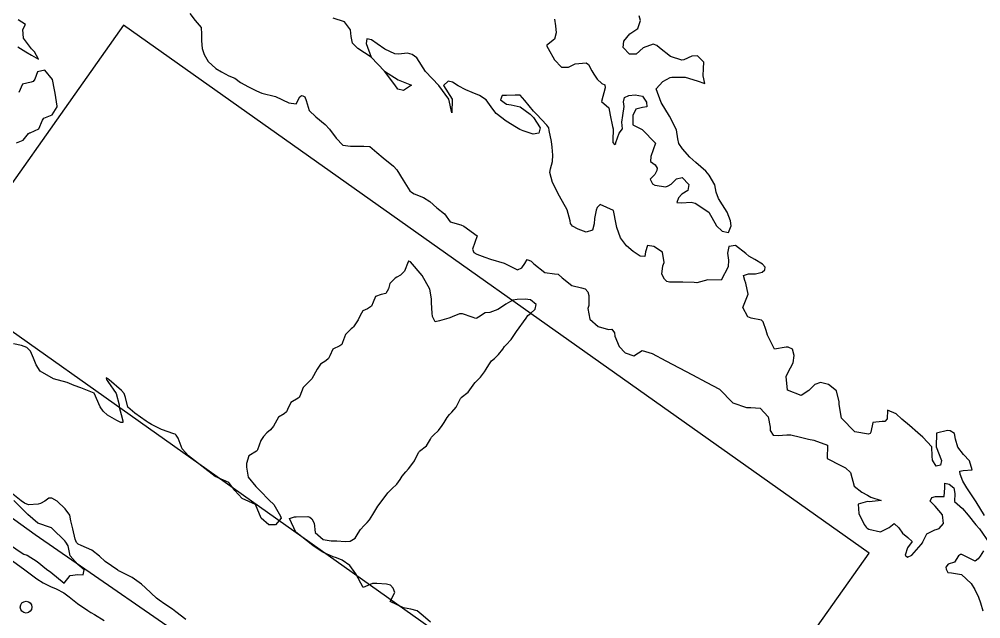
# Model space of a CAD drawing. Header units: metres. Extents: x 286371 to 293043, y 7462578 to 7466404.
# Drawn here: x 287050.5 to 287191.9, y 7465770.5 to 7465858.6 of the extents above; entities that cross this region are included whole.
import ezdxf

# ---------------------------------------------------------------- set-up
doc = ezdxf.new("R2010")
doc.units = ezdxf.units.M
doc.header["$MEASUREMENT"] = 0
for name, color, linetype in [('Curvas de Nivel 1m', 11, 'Continuous'), ('Curvas de Nivel 5m', 15, 'Continuous'), ('Divisas', 45, 'Continuous'), ('Edificações', 30, 'Continuous'), ('Postes', 20, 'Continuous')]:
    doc.layers.add(name, color=color, linetype=linetype)

msp = doc.modelspace()

# ---------------------------------------------------------------- linework, layer by layer
at = {"layer": 'Curvas de Nivel 1m', "flags": 128}
for points, elevation in [([(287050.29, 7465854.53), (287051.47, 7465853.81), (287052.28, 7465853.3), (287053.33, 7465852.72), (287052.71, 7465853.79), (287052.29, 7465854.27), (287051.1, 7465855.81), (287051.04, 7465857.1), (287051.41, 7465857.81), (287050.35, 7465858.54)], 696), ([(287075.58, 7465859.44), (287076.35, 7465858.42), (287077.27, 7465857.41), (287077.32, 7465856.41), (287077.3, 7465855.41), (287077.41, 7465854.29), (287077.67, 7465853.4), (287078.26, 7465852.37), (287079.39, 7465851.38), (287080.24, 7465850.86), (287081.32, 7465850.26), (287082.22, 7465849.92), (287083.03, 7465849.32), (287084.2, 7465848.66), (287085.39, 7465848.1), (287086.19, 7465847.76), (287088.18, 7465847.24), (287090.17, 7465846.29), (287091.22, 7465846.15), (287091.79, 7465847.19), (287092, 7465847.38), (287092.19, 7465847.36), (287092.5, 7465847.18), (287092.68, 7465846.68), (287093.15, 7465845.17), (287094.14, 7465844.27), (287095.49, 7465843.13), (287096.11, 7465842.46), (287097.13, 7465841.11), (287098.07, 7465840.11), (287099.21, 7465839.94), (287100.07, 7465839.92), (287101.2, 7465839.92), (287102.07, 7465839.88), (287103.09, 7465839.02), (287104.04, 7465838.21), (287105.57, 7465836.98), (287106.02, 7465836.48), (287106.99, 7465834.96), (287107.97, 7465833.4), (287108.19, 7465833.16), (287108.61, 7465832.93), (287109.96, 7465832.41), (287110.89, 7465831.83), (287111.93, 7465830.88), (287113.04, 7465829.98), (287113.9, 7465828.84), (287115.45, 7465828.38), (287115.89, 7465828.16), (287117.87, 7465826.78), (287117.19, 7465824.8), (287117.36, 7465824.32), (287117.83, 7465824.07), (287118.98, 7465823.62), (287119.82, 7465823.31), (287121.81, 7465822.72), (287123.8, 7465821.74), (287124.43, 7465822.06), (287124.89, 7465822.68), (287125.19, 7465823.3), (287125.81, 7465823.03), (287126.17, 7465822.66), (287127.79, 7465821.38), (287129.21, 7465821.18), (287129.78, 7465821.13), (287130.37, 7465820.6), (287131.76, 7465819.45), (287133.19, 7465819.11), (287133.75, 7465818.99), (287134.12, 7465818.54), (287134.28, 7465817.99), (287134.27, 7465816.54), (287134.16, 7465816.08), (287134.43, 7465814.53), (287135.67, 7465813.42), (287137.16, 7465812.99), (287137.66, 7465813.03), (287138.05, 7465812.48), (287138.1, 7465812.02), (287138.73, 7465810.47), (287139.61, 7465809.58), (287140.91, 7465809.13), (287141.61, 7465809.55), (287142.13, 7465809.9), (287143.61, 7465809.47), (287145.59, 7465808.36), (287147.58, 7465807.33), (287149.56, 7465806.3), (287151.54, 7465805.27), (287153.52, 7465804.24), (287155.49, 7465802.21), (287157.48, 7465801.53), (287158.13, 7465801.53), (287159.48, 7465801.41), (287160.69, 7465800.14), (287160.95, 7465798.63), (287160.96, 7465798.13), (287161.42, 7465797.47), (287162.12, 7465797.42), (287163.43, 7465797.52), (287164.02, 7465797.49), (287165.42, 7465797.18), (287166.59, 7465796.87), (287167.41, 7465796.74), (287169.4, 7465796), (287169.37, 7465794), (287171.36, 7465792.98), (287172.05, 7465792.66), (287172.77, 7465791.95), (287173.31, 7465789.94), (287174.47, 7465789.09), (287175.29, 7465788.61), (287175.75, 7465788.36), (287177.28, 7465787.87), (287175.53, 7465787.66), (287175.28, 7465787.68), (287173.92, 7465787.29), (287173.99, 7465785.93), (287174.8, 7465784.34), (287175.08, 7465783.92), (287175.21, 7465783.8), (287175.47, 7465783.65), (287177.2, 7465783.22), (287178.46, 7465783.86), (287179.22, 7465784.45), (287179.9, 7465783.83), (287180.41, 7465783.04), (287181.19, 7465782.43), (287181.85, 7465781.8), (287181.17, 7465780.88), (287180.8, 7465779.83), (287181.15, 7465779.53), (287181.82, 7465779.81), (287183.18, 7465781.38), (287183.36, 7465781.6), (287183.44, 7465781.78), (287184.03, 7465782.94), (287185.21, 7465783.52), (287185.39, 7465783.57), (287185.83, 7465783.75), (287186.48, 7465784.49), (287186.29, 7465785.74), (287185.26, 7465787), (287184.48, 7465787.77), (287184.75, 7465788.3), (287185.28, 7465788.46), (287186.57, 7465788.45), (287186.64, 7465789.73), (287186.67, 7465790.38), (287187.31, 7465790.23), (287187.97, 7465789.71), (287188.12, 7465788.88), (287188.08, 7465787.71), (287189.26, 7465786.65), (287190.11, 7465785.68), (287191.22, 7465784.27), (287191.75, 7465783.66), (287193.18, 7465781.63)], 696), ([(287192.51, 7465785.65), (287191.27, 7465787.66), (287189.89, 7465789.69), (287189.32, 7465790.69), (287188.89, 7465791.7), (287188.87, 7465792.18), (287189.34, 7465792.28), (287190.68, 7465792.34), (287190.28, 7465793.68), (287189.38, 7465794.6), (287188.57, 7465795.71), (287188.25, 7465796.88), (287188.07, 7465797.71), (287187.44, 7465798.1), (287187.04, 7465798.13), (287185.43, 7465797.75), (287185.4, 7465795.75), (287186.16, 7465793.74), (287186.04, 7465793.06), (287185.36, 7465792.91), (287184.82, 7465793.76), (287184.8, 7465794.35), (287184.74, 7465795.76), (287183.42, 7465797.16), (287182.68, 7465797.8), (287181.45, 7465798.89), (287180.35, 7465799.83), (287179.48, 7465800.6), (287178.23, 7465801.11), (287178.16, 7465799.86), (287177.85, 7465799.48), (287177.46, 7465799.47), (287176.06, 7465799.3), (287175.75, 7465797.9), (287175.66, 7465797.68), (287175.43, 7465797.6), (287173.43, 7465797.93), (287171.46, 7465799.96), (287171.12, 7465801.97), (287171.13, 7465802.34), (287170.72, 7465803.98), (287169.54, 7465804.91), (287168.35, 7465805.2), (287167.54, 7465804.92), (287166.63, 7465804.04), (287165.51, 7465803.31), (287163.52, 7465804.09), (287163.3, 7465806.1), (287163.56, 7465806.64), (287164.36, 7465808.07), (287164.49, 7465809.18), (287164.23, 7465810.08), (287163.62, 7465810.38), (287163.31, 7465810.4), (287161.61, 7465810.12), (287160.57, 7465812.14), (287160.35, 7465812.83), (287159.92, 7465814.14), (287159.69, 7465814.34), (287158.17, 7465814.65), (287157.69, 7465814.87), (287156.96, 7465816.2), (287157.74, 7465818.17), (287157.37, 7465819.79), (287157.24, 7465820.18), (287157.04, 7465820.94), (287157.79, 7465821.16), (287158.8, 7465821.15), (287159.79, 7465821.43), (287160.2, 7465821.74), (287160.22, 7465822.14), (287159.81, 7465822.59), (287158.72, 7465823.26), (287157.83, 7465823.78), (287157.37, 7465824.18), (287155.85, 7465825.33), (287154.86, 7465825.21), (287154.67, 7465824.22), (287154.85, 7465823.19), (287154.78, 7465822.22), (287153.77, 7465820.24), (287151.77, 7465820.27), (287150.19, 7465819.87), (287149.77, 7465819.91), (287148.13, 7465819.97), (287147.77, 7465819.95), (287146.17, 7465819.96), (287145.77, 7465820.06), (287145.41, 7465820.37), (287145.04, 7465821.12), (287145.19, 7465822.37), (287145.36, 7465822.82), (287145.1, 7465824.38), (287143.85, 7465825.19), (287142.93, 7465825.32), (287142.6, 7465824.41), (287142.51, 7465823.73), (287141.82, 7465823.78), (287140.83, 7465824.44), (287139.85, 7465825.31), (287138.93, 7465826.47), (287138.39, 7465827.98), (287138.29, 7465828.48), (287137.92, 7465830.48), (287135.95, 7465831.36), (287135.52, 7465830.94), (287135.36, 7465830.52), (287135.11, 7465829.33), (287135.07, 7465828.53), (287134.81, 7465827.6), (287133.88, 7465827.32), (287132.72, 7465827.73), (287131.9, 7465828.2), (287131.6, 7465828.58), (287131.52, 7465828.97), (287131.1, 7465830.59), (287129.96, 7465832.6), (287128.96, 7465834.62), (287128.56, 7465836.08), (287128.64, 7465836.63), (287128.96, 7465837.7), (287128.97, 7465838.62), (287128.88, 7465839.81), (287128.77, 7465840.62), (287128.47, 7465842.26), (287128.38, 7465842.63), (287128.12, 7465843.03), (287126.57, 7465844.66), (287126.15, 7465845.1), (287124.88, 7465846.68), (287124.19, 7465847.43), (287123.47, 7465847.42), (287122.18, 7465847.4), (287121.53, 7465847.39), (287121.31, 7465846.74), (287122.17, 7465846.13), (287122.87, 7465846.01), (287124.16, 7465845.75), (287125.63, 7465844.67), (287126.14, 7465844.14), (287127.12, 7465842.65), (287126.91, 7465841.84), (287126.1, 7465841.73), (287124.62, 7465842.18), (287124.11, 7465842.4), (287123.62, 7465842.7), (287122.13, 7465843.63), (287120.63, 7465844.75), (287120.15, 7465845.36), (287119.16, 7465846.77), (287118.18, 7465847.4), (287117.14, 7465847.85), (287116.2, 7465848.23), (287115.06, 7465848.83), (287114.21, 7465849.33), (287113.59, 7465849.48), (287112.92, 7465848.86), (287114.17, 7465846.84), (287114.14, 7465844.84), (287113.67, 7465846.85), (287112.2, 7465848.87), (287110.24, 7465850.9), (287109, 7465852.92), (287108.28, 7465853.44), (287107.61, 7465853.62), (287106.28, 7465853.47), (287105.72, 7465853.53), (287104.29, 7465854.22), (287103.14, 7465855.01), (287102.31, 7465855.56), (287101.64, 7465855.71), (287101.54, 7465855.04), (287102.27, 7465853.02), (287104.24, 7465850.99), (287106.23, 7465849.71), (287108.21, 7465848.93), (287107.04, 7465848.12), (287106.2, 7465848.34), (287105.72, 7465848.97), (287104.24, 7465850.99), (287102.27, 7465853.02), (287100.29, 7465854.29), (287099.51, 7465855.07), (287099.32, 7465856.07), (287099.21, 7465857.07), (287098.35, 7465858.22), (287096.69, 7465858.77)], 696), ([(287129.23, 7465858.62), (287129.37, 7465857.65), (287129.5, 7465856.62), (287129.25, 7465855.68), (287128.3, 7465854.92), (287128.12, 7465854.81), (287128.12, 7465854.64), (287128.29, 7465854.31), (287129.24, 7465852.62), (287130.25, 7465851.58), (287131.27, 7465851.56), (287132.26, 7465852.03), (287133.91, 7465852.19), (287134.26, 7465851.96), (287134.74, 7465851.03), (287135.02, 7465850.53), (287135.51, 7465849.81), (287136.21, 7465849.16), (287136.64, 7465848.94), (287136.71, 7465848.5), (287136.17, 7465846.51), (287137.24, 7465845.58), (287137.44, 7465844.49), (287137.78, 7465842.83), (287137.85, 7465842.49), (287137.8, 7465840.77), (287137.83, 7465840.49), (287138.08, 7465840.18), (287138.24, 7465840.33), (287138.27, 7465840.48), (287138.73, 7465841.85), (287139.26, 7465842.47), (287139.13, 7465843.46), (287139.31, 7465844.46), (287139.48, 7465845.78), (287139.37, 7465846.46), (287139.53, 7465847.1), (287140.19, 7465847.39), (287141.12, 7465847.5), (287142.19, 7465847.28), (287142.79, 7465846.41), (287142.83, 7465845.74), (287142.16, 7465845.65), (287141.18, 7465845.4), (287140.77, 7465844.44), (287140.76, 7465843.08), (287142.11, 7465842.41), (287144.08, 7465840.38), (287143.39, 7465838.4), (287143.34, 7465837.7), (287144.04, 7465837.18), (287144.34, 7465836.7), (287144.31, 7465836.39), (287144.01, 7465835.78), (287143.33, 7465835.07), (287143.63, 7465834.4), (287143.98, 7465834.19), (287145.6, 7465833.98), (287145.98, 7465834.1), (287146.39, 7465834.35), (287147.18, 7465835.15), (287148, 7465835.32), (287149.01, 7465834.31), (287148.84, 7465833.44), (287147.96, 7465832.9), (287147.48, 7465832.33), (287147.25, 7465831.64), (287147.94, 7465831.6), (287149.36, 7465831.72), (287149.94, 7465831.54), (287151.92, 7465830.26), (287153.06, 7465828.25), (287153.88, 7465827.45), (287154.83, 7465827.27), (287155.23, 7465828.21), (287155.14, 7465828.98), (287154.66, 7465830.22), (287153.94, 7465831.31), (287153.35, 7465832.24), (287153.04, 7465833.18), (287152.83, 7465834.25), (287152.01, 7465835.69), (287151.51, 7465836.27), (287150.03, 7465837.56), (287149.15, 7465838.31), (287148.07, 7465839.55), (287147.53, 7465840.33), (287147.39, 7465841.04), (287147.18, 7465842.34), (287146.14, 7465844.35), (287144.94, 7465846.37), (287144.2, 7465848.38), (287145.16, 7465849.43), (287146.23, 7465850.05), (287146.48, 7465850.1), (287148.23, 7465850.09), (287148.48, 7465850.07), (287150.22, 7465849.54), (287151.33, 7465849.17), (287151.11, 7465850.28), (287151.17, 7465851.36), (287151.2, 7465852.28), (287150.28, 7465853.22), (287149.42, 7465853.16), (287148.27, 7465852.66), (287147.99, 7465852.61), (287146.28, 7465853.11), (287144.69, 7465854.38), (287144.3, 7465854.75), (287143.77, 7465854.93), (287142.29, 7465854.41), (287141.25, 7465853.46), (287140.28, 7465853.47), (287139.34, 7465854.46), (287139.41, 7465855.36), (287140.32, 7465856.44), (287141.51, 7465857.26), (287141.87, 7465858.42), (287141.7, 7465859.09)], 696), ([(287050.07, 7465840.44), (287051.05, 7465840.84), (287051.84, 7465841.8), (287052, 7465841.9), (287052.1, 7465841.92), (287053.38, 7465842.5), (287053.93, 7465843.77), (287053.99, 7465843.9), (287054.13, 7465844.04), (287055.32, 7465844.57), (287056.06, 7465845.74), (287056.06, 7465845.83), (287055.77, 7465847.74), (287055.7, 7465848.24), (287055.38, 7465849.75), (287054.24, 7465851.12), (287053.17, 7465850.85), (287052.78, 7465849.79), (287052.55, 7465849.45), (287052.22, 7465849.37), (287050.99, 7465849.04), (287050.45, 7465847.82)], 696), ([(287111, 7465769.98), (287109.9, 7465770.91), (287109.02, 7465771.65), (287108.1, 7465771.87), (287107.03, 7465772.05), (287105.04, 7465772.98), (287105.73, 7465774.32), (287105.51, 7465774.98), (287105.09, 7465775.4), (287104.53, 7465775.56), (287103.09, 7465775.65), (287102.45, 7465775.67), (287101.08, 7465775.04), (287100.03, 7465777.06), (287099.13, 7465778.29), (287097.98, 7465779.09), (287097.15, 7465779.4), (287096.69, 7465779.57), (287095.16, 7465780.26), (287093.72, 7465781.16), (287093.18, 7465781.61), (287091.2, 7465783.19), (287090.27, 7465785.21), (287091, 7465785.44), (287091.24, 7465785.44), (287092.93, 7465785.48), (287093.24, 7465785.4), (287093.52, 7465785.16), (287093.87, 7465784.51), (287094.03, 7465783.15), (287095.19, 7465782.11), (287096.38, 7465781.92), (287097.19, 7465781.9), (287098.46, 7465781.81), (287099.19, 7465781.87), (287099.93, 7465782.32), (287100.35, 7465783.06), (287100.67, 7465783.59), (287101.22, 7465784.19), (287101.67, 7465784.59), (287102.01, 7465785.03), (287102.5, 7465785.77), (287103.22, 7465787.02), (287103.24, 7465787.04), (287103.27, 7465787.08), (287104.72, 7465788.99), (287105.3, 7465789.58), (287106.05, 7465790.23), (287106.54, 7465790.96), (287106.84, 7465791.45), (287107.34, 7465792.07), (287107.77, 7465792.52), (287108.11, 7465792.93), (287108.62, 7465793.67), (287109.25, 7465794.92), (287109.3, 7465795), (287109.39, 7465795.08), (287110.39, 7465795.91), (287111.01, 7465796.89), (287111.16, 7465797.15), (287111.42, 7465797.44), (287112.18, 7465798.13), (287112.73, 7465798.87), (287113, 7465799.31), (287113.46, 7465800.04), (287113.8, 7465800.51), (287114.14, 7465800.84), (287114.76, 7465801.56), (287115.4, 7465802.83), (287115.43, 7465802.9), (287115.51, 7465802.97), (287116.55, 7465803.78), (287117.26, 7465804.8), (287117.36, 7465804.97), (287117.54, 7465805.19), (287118.34, 7465806), (287118.96, 7465806.77), (287119.2, 7465807.14), (287119.58, 7465807.78), (287119.98, 7465808.36), (287120.4, 7465808.75), (287121.01, 7465809.33), (287121.61, 7465810.11), (287121.88, 7465810.47), (287122.12, 7465810.73), (287122.84, 7465811.51), (287123.65, 7465812.7), (287125.08, 7465814.67), (287125.33, 7465815.03), (287125.69, 7465815.33), (287126.4, 7465815.96), (287126.55, 7465816.65), (287125.72, 7465817.35), (287124.93, 7465817.47), (287123.73, 7465817.42), (287123.12, 7465817.31), (287122.07, 7465816.72), (287121.71, 7465816.48), (287120.91, 7465815.95), (287119.7, 7465815.51), (287119.04, 7465815.43), (287118.03, 7465814.79), (287117.82, 7465814.66), (287117.68, 7465814.62), (287117.14, 7465814.8), (287115.69, 7465815.3), (287115.25, 7465815.28), (287114.19, 7465814.85), (287113.84, 7465814.7), (287113.68, 7465814.65), (287112.31, 7465814.25), (287111.68, 7465814.11), (287111.28, 7465814.89), (287111.22, 7465815.38), (287111.15, 7465816.89), (287111.13, 7465817.49), (287110.87, 7465818.9), (287109.78, 7465820.91), (287108.04, 7465822.94), (287107.82, 7465823.04), (287107.74, 7465823.02), (287107.71, 7465822.95), (287107.19, 7465821.56), (287106.6, 7465820.96), (287106.05, 7465820.7), (287105.78, 7465820.56), (287105.02, 7465819.73), (287104.79, 7465818.99), (287104.44, 7465818.3), (287103.74, 7465818.15), (287102.89, 7465817.86), (287102.54, 7465817.02), (287102.31, 7465816.43), (287101.71, 7465816.05), (287101.04, 7465815.71), (287100.65, 7465815.05), (287100.34, 7465814.4), (287099.67, 7465813.39), (287099.52, 7465813.21), (287099.32, 7465813.07), (287098.47, 7465812.26), (287098.06, 7465811.09), (287097.95, 7465810.77), (287097.63, 7465810.58), (287096.64, 7465810.09), (287096.17, 7465809.12), (287095.99, 7465808.73), (287095.59, 7465808.39), (287094.81, 7465807.91), (287094.33, 7465807.14), (287093.55, 7465805.73), (287092.96, 7465805.17), (287092.26, 7465804.45), (287091.76, 7465803.19), (287091.68, 7465803.02), (287091.51, 7465802.9), (287090.44, 7465802.27), (287089.97, 7465801.22), (287089.81, 7465800.89), (287089.47, 7465800.6), (287088.61, 7465800.1), (287088.13, 7465799.24), (287087.89, 7465798.8), (287087.43, 7465798.25), (287086.89, 7465797.79), (287086.44, 7465797.27), (287086.04, 7465796.65), (287085.53, 7465795.28), (287085.48, 7465795.18), (287085.38, 7465795.11), (287084.25, 7465794.43), (287083.94, 7465793.31), (287083.93, 7465792.73), (287084.16, 7465791.3), (287085.3, 7465789.93), (287085.93, 7465789.27), (287087.27, 7465787.92), (287087.94, 7465787.24), (287088.94, 7465785.53), (287089, 7465785.23), (287088.19, 7465784.27), (287087.22, 7465784.25), (287086.08, 7465785.27), (287085.26, 7465787.28), (287083.28, 7465788.12), (287082.21, 7465789.33), (287081.31, 7465790.49), (287079.32, 7465791.37), (287077.36, 7465792.9), (287076.7, 7465793.41), (287075.38, 7465794.43), (287074.44, 7465795.45), (287073.85, 7465797.03), (287073.56, 7465797.46), (287073.43, 7465797.58), (287073.23, 7465797.67), (287071.44, 7465798.27), (287069.96, 7465799), (287069.45, 7465799.3), (287069.15, 7465799.53), (287067.47, 7465800.71), (287066.45, 7465801.57), (287066.1, 7465802.98), (287065.93, 7465803.58), (287065.52, 7465804.03), (287063.71, 7465805.61), (287063.55, 7465805.74), (287063.26, 7465805.9), (287063.33, 7465805.62), (287063.54, 7465805.35), (287064.76, 7465803.6), (287065.18, 7465801.9), (287065.19, 7465801.59), (287065.47, 7465800.47), (287065.72, 7465799.58), (287065.71, 7465799.32), (287065.45, 7465799.33), (287064.85, 7465799.59), (287063.47, 7465800.39), (287062.83, 7465800.99), (287062.41, 7465801.63), (287061.51, 7465803.64), (287059.53, 7465804.43), (287058.59, 7465804.75), (287057.54, 7465805.2), (287055.54, 7465805.74), (287053.56, 7465806.86), (287052.96, 7465807.78), (287052.59, 7465808.79), (287052.15, 7465809.8), (287051.62, 7465810.33), (287050.81, 7465810.64), (287049.63, 7465810.87)], 696), ([(287049.18, 7465781.26), (287050.75, 7465780.22), (287051.16, 7465779.97), (287051.67, 7465779.8), (287053.14, 7465778.9), (287054.5, 7465777.75), (287055.12, 7465777.29), (287057.08, 7465775.71), (287058, 7465776.8), (287059.1, 7465776.98), (287059.88, 7465776.9), (287060.06, 7465777.67), (287059.13, 7465778.45), (287057.97, 7465779.7), (287057.69, 7465781.2), (287057.34, 7465781.71), (287057.19, 7465781.91), (287055.33, 7465783.74), (287055.22, 7465783.84), (287055.08, 7465783.88), (287053.23, 7465784.53), (287051.77, 7465785.8), (287051.25, 7465786.27), (287049.67, 7465787.83)], 694), ([(287192.36, 7465780.45), (287191.84, 7465779.65), (287191.56, 7465779.25), (287191.14, 7465778.93), (287189.57, 7465779.69), (287189.16, 7465779.89), (287188.97, 7465779.89), (287188.69, 7465779.7), (287188.09, 7465778.76), (287187.14, 7465778.47), (287186.8, 7465778.06), (287186.84, 7465777.73), (287187.12, 7465777.24), (287187.63, 7465777.21), (287189.11, 7465776.98), (287190.54, 7465775.67), (287191.08, 7465774.75), (287191.6, 7465773.66), (287191.91, 7465772.79), (287192.25, 7465771.65)], 696)]:
    msp.add_lwpolyline(points, dxfattribs=dict(at, elevation=elevation))
at = {"layer": 'Curvas de Nivel 5m', "elevation": 695, "flags": 128}
for points in [[(287075.01, 7465770.33), (287073.54, 7465771.47), (287073.03, 7465771.88), (287071.91, 7465772.63), (287071.05, 7465773.2), (287070.69, 7465773.51), (287069.08, 7465775), (287068.46, 7465775.54), (287067.1, 7465776.55), (287065.26, 7465777.45), (287065.11, 7465777.51), (287064.98, 7465777.6), (287063.13, 7465778.87), (287062.28, 7465779.64), (287061.17, 7465780.55), (287059.61, 7465781.25), (287059.18, 7465781.41), (287058.91, 7465781.69), (287058.74, 7465782.14), (287058.35, 7465783.7), (287058.08, 7465784.85), (287057.91, 7465785.7), (287057.26, 7465786.62), (287056.07, 7465787.73), (287055.28, 7465788.2), (287054.85, 7465788.18), (287054.26, 7465787.76), (287053.63, 7465787.41), (287053.27, 7465787.33), (287051.83, 7465787.23), (287051.27, 7465787.44), (287050.79, 7465787.81), (287049.29, 7465789)], [(287049.15, 7465779.23), (287051.12, 7465777.8), (287053.1, 7465776.33), (287054, 7465775.76), (287055.08, 7465775.22), (287055.93, 7465774.87), (287057.06, 7465774.28), (287057.81, 7465773.7), (287059.04, 7465772.71), (287060.59, 7465771.66), (287061.02, 7465771.4), (287061.56, 7465771.1), (287063, 7465770.21)]]:
    msp.add_lwpolyline(points, dxfattribs=at)
at = {"layer": 'Divisas'}
msp.add_lwpolyline([(286945.71, 7465875.91), (286941.8, 7465870.14), (286989.76, 7465835.74), (286986.65, 7465830.09), (287027.47, 7465801.1), (287052.85, 7465782.86), (287079.66, 7465764.32), (287113.07, 7465739.01), (287114.94, 7465737.62), (287114.52, 7465736.96), (287148.88, 7465712.21), (287170.09, 7465699.34), (287184.02, 7465689.91), (287201.48, 7465677.5), (287215.22, 7465667.55), (287228.17, 7465660), (287229.97, 7465660.67), (287237.05, 7465653.29), (287246.02, 7465647.16, 0.010986), (287262.74, 7465636.25, -0.013374), (287268.29, 7465632.59, 0.179161), (287272.81, 7465631.42, 0.163467), (287276.47, 7465633.07, 0.13967), (287278.82, 7465636.95, -3.535766)], format="xyb", dxfattribs=at)
at = {"layer": 'Edificações'}
msp.add_lwpolyline([(287065.85, 7465857.75), (287039.14, 7465820.02), (287148.82, 7465742.37), (287175.53, 7465780.11)], close=True, dxfattribs=at)
at = {"layer": 'Postes'}
msp.add_circle((287051.5, 7465772.17), 0.866, dxfattribs=at)

doc.saveas('drawing.dxf')
